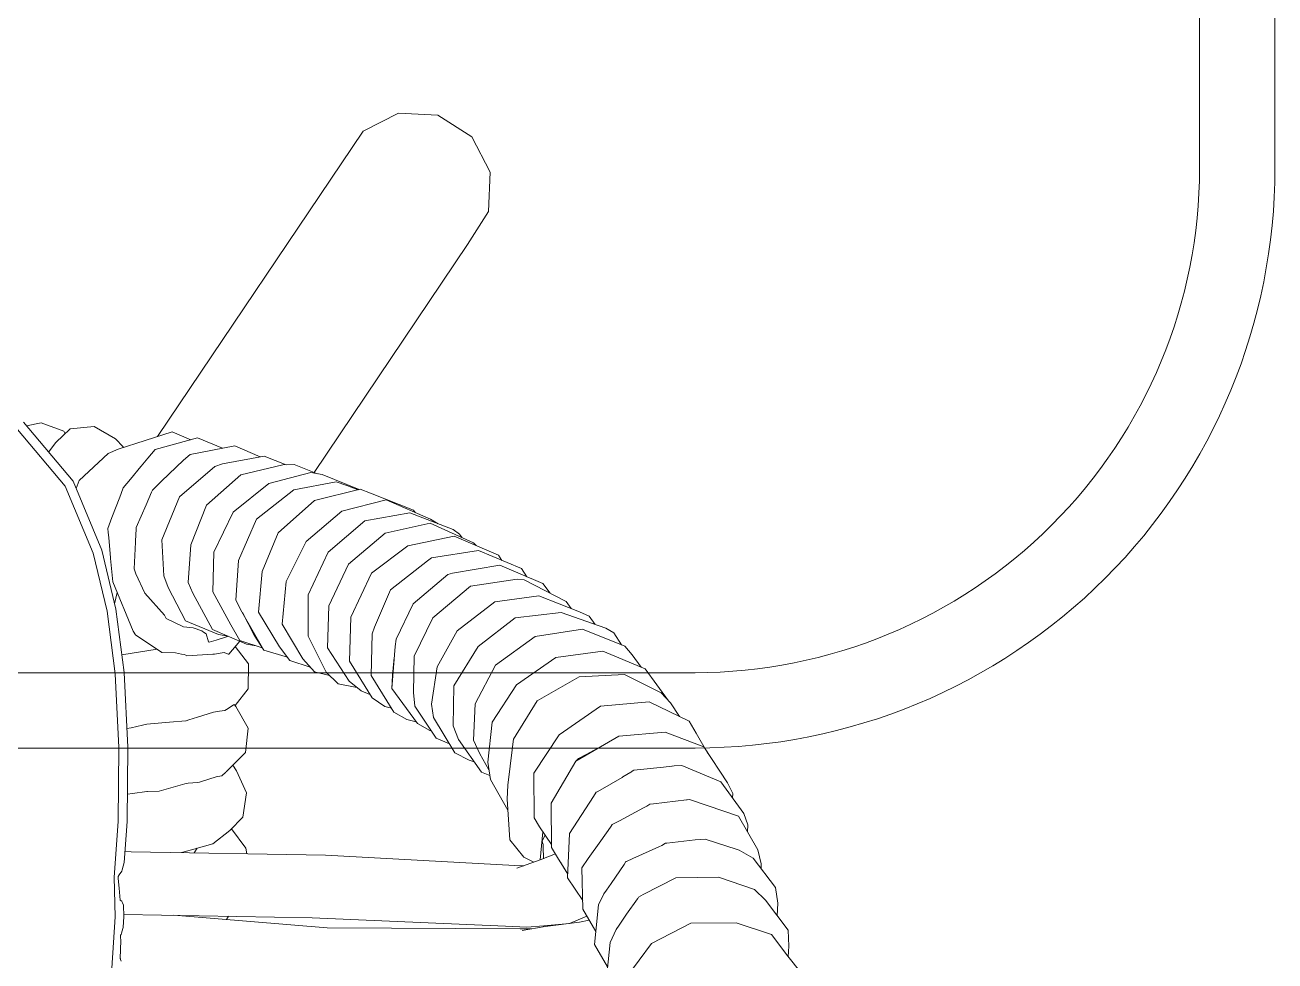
# Model space of a CAD drawing. Header units: centimetres. Extents: x 5488 to 20269, y -31398 to -19684.
# Drawn here: x 6657.8 to 6679.36, y -23140.53 to -23124.39 of the extents above; entities that cross this region are included whole.
import ezdxf

# ---------------------------------------------------------------- set-up
doc = ezdxf.new("R2010")
doc.units = ezdxf.units.CM
doc.set_wipeout_variables(frame=1)
doc.linetypes.add('DOT', pattern=[0.25, 0, -0.25])
doc.layers.add('wipeout', color=7, linetype='Continuous', true_color=0xffffff)
doc.layers.add('xxx_Auto_Tefris_Tefris', color=32, linetype='Continuous', lineweight=15)

# ---------------------------------------------------------------- blocks, each defined once
blk = doc.blocks.new('uyt6ueueyu')
at = {"linetype": 'DOT'}
blk.add_wipeout([(-901.908, 523.87), (-841.908, 523.87), (-834.837, 520.941), (-831.908, 513.87), (-831.908, 451.684), (-834.837, 446.799), (-841.908, 443.87), (-901.908, 443.87), (-908.979, 446.799), (-911.908, 453.87), (-911.908, 513.87), (-908.979, 520.941)], dxfattribs=at).dxf.layer = 'wipeout'
at = {"color": 0}
for points in [[(-901.908, 523.87), (-841.908, 523.87, -0.414214), (-831.908, 513.87), (-831.908, 453.87, -0.414214), (-841.908, 443.87), (-901.908, 443.87, -0.414214), (-911.908, 453.87), (-911.908, 513.87, -0.414214)], [(-901.908, 522.57), (-841.908, 522.57, -0.414214), (-833.208, 513.87), (-833.208, 453.87, -0.414214), (-841.908, 445.17), (-901.908, 445.17, -0.414214), (-910.608, 453.87), (-910.608, 513.87, -0.414214)]]:
    blk.add_lwpolyline(points, format="xyb", close=True, dxfattribs=at)
blk = doc.blocks.new('trtetre')
at = {"color": 0, "linetype": 'ByBlock'}
for points in [[(408.16, 29.369), (408.078, 28.039)], [(399.537, 28.486), (399.605, 29.148)], [(396.472, 28.722), (396.249, 29.002)], [(398.82, 28.499), (399.247, 29.074)], [(399.807, 28.518), (399.58, 28.901)], [(396.466, 28.73), (396.452, 28.547)], [(396.472, 28.722), (396.75, 28.347)], [(407.981, 28.779), (407.971, 28.803)], [(407.989, 28.761), (407.98, 28.447)], [(407.986, 28.768), (407.981, 28.779)], [(407.986, 28.768), (407.989, 28.761)], [(396.466, 28.273), (396.452, 28.547)], [(398.144, 28.149), (398.82, 28.499)], [(399.431, 28.257), (399.537, 28.486)], [(399.739, 27.834), (399.807, 28.518)], [(396.466, 28.273), (396.857, 27.752)], [(396.75, 28.347), (397.36, 28.144)], [(399.431, 28.257), (399.408, 28.224)], [(400.005, 27.911), (399.785, 28.296)], [(401.054, 28.278), (400.657, 28.21)], [(400.895, 28.251), (401.087, 28.25)], [(404.419, 28.23), (401.087, 28.25)], [(407.941, 28.242), (407.967, 28.323)], [(407.967, 28.323), (407.973, 28.344)], [(407.982, 28.356), (407.973, 28.344)], [(407.981, 28.394), (407.98, 28.447)], [(407.982, 28.356), (407.981, 28.394)], [(397.36, 28.144), (398.144, 28.149)], [(399.252, 27.998), (399.406, 28.22)], [(399.406, 28.22), (399.408, 28.224)], [(400.062, 28.134), (399.897, 28.1)], [(400.24, 28.154), (399.937, 28.029)], [(400.657, 28.21), (400.062, 28.134)], [(400.679, 28.196), (400.24, 28.154)], [(400.657, 28.194), (400.656, 28.21)], [(400.679, 28.196), (400.974, 28.219)], [(400.974, 28.219), (401.344, 28.203)], [(404.674, 28.056), (401.344, 28.203)], [(404.419, 28.23), (407.061, 28.014)], [(404.674, 28.056), (407.925, 27.999)], [(406.152, 28.088), (406.118, 28.031)], [(407.936, 28.224), (407.924, 28.037)], [(407.924, 28.037), (407.929, 27.841)], [(407.941, 28.242), (407.936, 28.224)], [(408.078, 28.039), (408.094, 27.356)], [(396.652, 28.025), (396.643, 27.804)], [(399.064, 27.728), (399.252, 27.998)], [(399.644, 27.646), (399.739, 27.834)], [(400.022, 27.194), (400.005, 27.911)], [(407.949, 27.798), (407.929, 27.841)], [(396.643, 27.804), (396.685, 27.533)], [(397.044, 27.572), (396.857, 27.752)], [(398.405, 27.367), (398.967, 27.658)], [(398.967, 27.658), (399.047, 27.701)], [(399.061, 27.723), (399.047, 27.701)], [(399.064, 27.728), (399.061, 27.723)], [(399.597, 27.58), (399.644, 27.646)], [(400.271, 27.366), (400.008, 27.757)], [(407.949, 27.798), (407.96, 27.774)], [(407.961, 27.773), (407.96, 27.774)], [(407.988, 27.753), (407.961, 27.773)], [(408.007, 27.547), (407.988, 27.753)], [(396.685, 27.533), (397.071, 27.031)], [(397.044, 27.572), (397.665, 27.359)], [(399.297, 27.136), (399.52, 27.466)], [(399.52, 27.466), (399.597, 27.58)], [(408.007, 27.547), (408.023, 27.379)], [(396.929, 27.215), (396.931, 27.129)], [(397.665, 27.359), (398.405, 27.367)], [(400.022, 27.194), (399.915, 27.035)], [(400.238, 26.602), (400.271, 27.366)], [(400.394, 27.099), (400.268, 27.308)], [(400.445, 27.017), (400.268, 27.304)], [(401.145, 27.204), (400.745, 27.06)], [(407.957, 27.232), (407.921, 27.103)], [(407.957, 27.232), (407.963, 27.251)], [(408.005, 27.315), (407.963, 27.251)], [(408.025, 27.346), (408.005, 27.315)], [(408.023, 27.379), (408.024, 27.356)], [(408.094, 27.356), (408.023, 26.397)], [(408.025, 27.346), (408.024, 27.356)], [(396.987, 26.885), (396.931, 27.129)], [(397.313, 26.891), (397.071, 27.031)], [(398.699, 26.833), (399.144, 27.035)], [(399.144, 27.035), (399.256, 27.085)], [(399.256, 27.085), (399.265, 27.088)], [(399.297, 27.136), (399.265, 27.088)], [(399.756, 26.812), (399.859, 26.957)], [(399.859, 26.957), (399.915, 27.035)], [(400.548, 26.844), (400.445, 27.017)], [(400.745, 27.06), (400.48, 26.957)], [(400.688, 27.038), (400.692, 26.826)], [(400.741, 27.059), (400.698, 26.573)], [(400.853, 27.099), (401.026, 27.01)], [(401.026, 27.01), (401.269, 26.716)], [(401.027, 27.161), (401.181, 27.153)], [(404.446, 26.977), (401.181, 27.153)], [(404.446, 26.977), (407.799, 26.918)], [(407.921, 27.103), (407.869, 26.398)], [(396.987, 26.885), (397.322, 26.305)], [(397.313, 26.891), (397.361, 26.875)], [(397.361, 26.875), (397.38, 26.871)], [(397.38, 26.871), (397.505, 26.827)], [(397.505, 26.827), (397.894, 26.699)], [(398.07, 26.715), (398.561, 26.771)], [(398.561, 26.771), (398.582, 26.773)], [(398.644, 26.808), (398.582, 26.773)], [(398.699, 26.833), (398.644, 26.808)], [(399.571, 26.552), (399.756, 26.812)], [(400.553, 26.078), (400.548, 26.844)], [(400.754, 26.491), (400.548, 26.793)], [(400.692, 26.826), (400.694, 26.792)], [(400.694, 26.792), (400.705, 26.761)], [(400.705, 26.761), (400.706, 26.727)], [(405.805, 26.953), (405.822, 26.859)], [(405.822, 26.859), (406.068, 26.522)], [(406.39, 26.781), (406.098, 26.554)], [(406.758, 26.885), (406.39, 26.781)], [(406.71, 26.937), (406.658, 26.857)], [(406.931, 26.934), (406.758, 26.885)], [(407.907, 26.917), (407.799, 26.918)], [(397.166, 26.576), (397.159, 26.456)], [(397.894, 26.699), (398.07, 26.715)], [(399.571, 26.552), (399.516, 26.476)], [(399.824, 25.964), (400.238, 26.602)], [(400.713, 26.739), (400.657, 26.634)], [(401.269, 26.716), (401.31, 26.014)], [(406.098, 26.554), (405.874, 26.32)], [(397.228, 26.257), (397.159, 26.456)], [(398.96, 26.162), (399.375, 26.384)], [(399.375, 26.384), (399.499, 26.45)], [(399.516, 26.476), (399.499, 26.45)], [(400.846, 26.336), (400.754, 26.491)], [(400.852, 25.562), (400.846, 26.336)], [(405.874, 26.32), (405.808, 25.905)], [(407.869, 26.398), (407.856, 25.113)], [(408.023, 26.397), (408.01, 25.123)], [(397.228, 26.257), (397.624, 25.712)], [(397.322, 26.305), (397.577, 26.217)], [(397.577, 26.217), (398.169, 26.018)], [(398.786, 26.091), (398.85, 26.098)], [(398.902, 26.131), (398.85, 26.098)], [(398.96, 26.162), (398.902, 26.131)], [(401.299, 26.204), (401.6, 25.673)], [(397.423, 25.989), (397.42, 25.913)], [(397.51, 25.731), (397.42, 25.913)], [(398.169, 26.018), (398.205, 26.022)], [(398.205, 26.022), (398.218, 26.025)], [(398.218, 26.025), (398.786, 26.091)], [(399.711, 25.857), (399.759, 25.884)], [(399.759, 25.884), (399.776, 25.893)], [(399.776, 25.893), (399.824, 25.964)], [(400.129, 25.356), (400.553, 26.078)], [(401.302, 25.771), (401.31, 26.014)], [(405.98, 25.521), (405.808, 25.905)], [(407.52, 25.878), (407.315, 25.875)], [(407.52, 25.878), (407.528, 25.878)], [(407.528, 25.878), (407.775, 25.912)], [(407.775, 25.912), (407.864, 25.925)], [(397.51, 25.731), (397.922, 25.11)], [(397.624, 25.712), (398.297, 25.433)], [(399.331, 25.637), (399.711, 25.857)], [(401.221, 25.116), (401.302, 25.772)], [(401.6, 25.673), (401.649, 25.373)], [(406.458, 25.667), (406.335, 25.627)], [(406.458, 25.667), (406.622, 25.717)], [(406.622, 25.717), (406.657, 25.727)], [(406.815, 25.733), (406.657, 25.727)], [(406.872, 25.75), (406.815, 25.733)], [(406.872, 25.75), (407.193, 25.84)], [(407.193, 25.84), (407.315, 25.875)], [(398.615, 25.459), (398.472, 25.442)], [(398.615, 25.459), (399.125, 25.511)], [(399.155, 25.531), (399.125, 25.511)], [(399.169, 25.54), (399.155, 25.531)], [(399.177, 25.544), (399.169, 25.54)], [(399.317, 25.629), (399.177, 25.544)], [(399.331, 25.637), (399.317, 25.629)], [(400.418, 24.905), (400.852, 25.562)], [(401.612, 25.604), (401.753, 25.545)], [(401.627, 25.507), (401.787, 25.23)], [(401.753, 25.545), (402.152, 24.985)], [(405.98, 25.521), (406.048, 25.427)], [(406.076, 25.455), (406.061, 25.441)], [(406.093, 25.472), (406.076, 25.455)], [(406.161, 25.539), (406.093, 25.472)], [(406.165, 25.544), (406.237, 25.609)], [(406.243, 25.61), (406.237, 25.609)], [(406.335, 25.627), (406.243, 25.61)], [(398.433, 25.437), (398.297, 25.433)], [(398.468, 25.442), (398.433, 25.437)], [(398.472, 25.442), (398.468, 25.442)], [(399.387, 24.926), (400.129, 25.356)], [(399.636, 25.071), (399.951, 25.24)], [(399.951, 25.24), (400.08, 25.309)], [(400.08, 25.309), (400.129, 25.356)], [(401.649, 25.373), (401.571, 24.681)], [(401.881, 25.365), (401.971, 25.338)], [(401.971, 25.338), (402.214, 25.21)], [(406.061, 25.441), (405.828, 25.208)], [(397.848, 25.222), (398.052, 24.871)], [(397.922, 25.11), (398.585, 24.854)], [(401.216, 25.063), (401.205, 24.977)], [(401.221, 25.116), (401.216, 25.063)], [(401.787, 25.23), (401.894, 24.994)], [(402.214, 25.21), (402.586, 24.604)], [(402.306, 25.06), (402.539, 24.957)], [(405.828, 25.208), (405.782, 24.785)], [(407.856, 25.113), (407.921, 23.828)], [(408.01, 25.123), (408.075, 23.848)], [(398.174, 24.666), (398.052, 24.871)], [(398.585, 24.854), (399.387, 24.926)], [(399.701, 24.408), (400.418, 24.905)], [(401.205, 24.977), (400.798, 24.313)], [(401.894, 24.994), (401.866, 24.37)], [(402.152, 24.985), (402.243, 24.749)], [(402.539, 24.957), (402.904, 24.405)], [(402.621, 24.833), (402.646, 24.826)], [(402.646, 24.826), (402.858, 24.709)], [(398.174, 24.666), (398.863, 24.335)], [(398.497, 24.351), (398.341, 24.586)], [(401.571, 24.681), (401.15, 24.038)], [(402.243, 24.749), (402.232, 24.057)], [(402.586, 24.604), (402.618, 24.371)], [(402.858, 24.709), (403.302, 24.105)], [(402.883, 24.676), (403.044, 24.637)], [(403.266, 24.509), (403.044, 24.637)], [(405.782, 24.785), (405.992, 24.411)], [(406.657, 24.598), (406.379, 24.509)], [(406.806, 24.645), (406.657, 24.598)], [(406.806, 24.645), (406.85, 24.658)], [(406.85, 24.658), (406.855, 24.661)], [(407.14, 24.684), (406.855, 24.661)], [(407.527, 24.719), (407.14, 24.684)], [(407.606, 24.737), (407.527, 24.719)], [(407.798, 24.779), (407.606, 24.737)], [(407.798, 24.779), (407.872, 24.795)], [(398.863, 24.335), (399.701, 24.408)], [(401.866, 24.37), (401.512, 23.702)], [(402.618, 24.371), (402.523, 23.731)], [(402.904, 24.405), (402.928, 24.174)], [(403.266, 24.509), (403.658, 23.881)], [(403.309, 24.44), (403.421, 24.413)], [(403.421, 24.413), (403.642, 24.265)], [(406.008, 24.396), (405.779, 24.111)], [(405.992, 24.411), (406.024, 24.38)], [(406.042, 24.389), (406.024, 24.38)], [(406.054, 24.394), (406.042, 24.389)], [(406.128, 24.446), (406.054, 24.394)], [(406.128, 24.446), (406.186, 24.482)], [(406.275, 24.495), (406.186, 24.482)], [(406.379, 24.509), (406.275, 24.495)], [(398.654, 24.176), (398.497, 24.351)], [(398.93, 23.764), (398.527, 24.317)], [(399.286, 23.864), (398.654, 24.176)], [(400.798, 24.313), (400.07, 23.901)], [(402.928, 24.174), (402.917, 23.545)], [(403.642, 24.265), (404.033, 23.631)], [(403.68, 24.204), (403.831, 24.145)], [(401.15, 24.038), (400.475, 23.566)], [(402.232, 24.057), (401.813, 23.378)], [(403.302, 24.105), (403.245, 23.377)], [(403.302, 24.105), (403.292, 23.875)], [(403.831, 24.145), (404.04, 23.976)], [(403.906, 24.084), (404.23, 24.022)], [(404.04, 23.976), (404.411, 23.404)], [(404.23, 24.022), (404.435, 23.823)], [(405.779, 24.111), (405.773, 23.677)], [(399.66, 23.457), (398.93, 23.764)], [(399.155, 23.524), (399, 23.735)], [(400.07, 23.901), (399.286, 23.864)], [(402.523, 23.731), (402.177, 23.108)], [(403.267, 23.63), (403.292, 23.875)], [(403.658, 23.881), (403.642, 23.162)], [(404.377, 23.879), (404.638, 23.813)], [(404.435, 23.823), (404.744, 23.203)], [(404.638, 23.813), (404.835, 23.594)], [(404.709, 23.734), (405.062, 23.621)], [(407.921, 23.828), (408.062, 22.733)], [(408.075, 23.848), (408.215, 22.768)], [(399.155, 23.524), (399.283, 23.375)], [(400.475, 23.566), (399.66, 23.457)], [(401.512, 23.702), (400.83, 23.207)], [(402.917, 23.545), (402.597, 22.882)], [(403.26, 23.566), (403.267, 23.63)], [(404.033, 23.631), (404.01, 22.871)], [(404.835, 23.594), (405.194, 22.994)], [(405.062, 23.621), (405.243, 23.382)], [(405.105, 23.565), (405.512, 23.443)], [(405.773, 23.677), (406.003, 23.377)], [(405.927, 23.288), (406.117, 23.512)], [(406.117, 23.512), (406.12, 23.513)], [(406.122, 23.512), (406.12, 23.513)], [(406.122, 23.512), (406.125, 23.512)], [(406.195, 23.481), (406.125, 23.512)], [(406.362, 23.512), (406.195, 23.481)], [(406.362, 23.512), (406.388, 23.513)], [(406.388, 23.513), (406.841, 23.538)], [(406.878, 23.516), (406.841, 23.538)], [(406.93, 23.509), (406.878, 23.516)], [(407.036, 23.487), (406.93, 23.509)], [(407.96, 23.524), (407.351, 23.426)], [(400.015, 23.081), (399.283, 23.375)], [(399.471, 23.144), (399.341, 23.351)], [(401.813, 23.378), (401.175, 22.887)], [(403.245, 23.377), (403.229, 23.25)], [(404.411, 23.404), (404.392, 22.678)], [(405.243, 23.382), (405.604, 22.787)], [(405.512, 23.443), (405.888, 22.78)], [(405.512, 23.443), (405.677, 23.182)], [(405.537, 23.404), (405.924, 23.275)], [(405.643, 23.368), (405.81, 23.338)], [(405.81, 23.338), (406.396, 23.088)], [(406.334, 23.27), (406.452, 23.305)], [(406.452, 23.305), (406.458, 23.303)], [(406.462, 23.3), (406.458, 23.303)], [(406.462, 23.3), (406.466, 23.296)], [(406.503, 23.158), (406.466, 23.296)], [(407.036, 23.487), (407.27, 23.48)], [(407.27, 23.48), (407.722, 23.18)], [(399.471, 23.144), (399.612, 23.063)], [(400.83, 23.207), (400.015, 23.081)], [(402.177, 23.108), (401.524, 22.608)], [(403.229, 23.25), (402.936, 22.64)], [(403.642, 23.162), (403.601, 23.043)], [(404.744, 23.203), (404.747, 22.487)], [(405.677, 23.182), (405.879, 22.795)], [(405.924, 23.275), (406.081, 23.006)], [(406.136, 23.205), (406.128, 23.202)], [(406.132, 23.2), (406.294, 23.169)], [(406.334, 23.27), (406.136, 23.205)], [(406.294, 23.169), (406.864, 22.936)], [(406.396, 23.088), (406.736, 22.46)], [(406.55, 23.13), (406.503, 23.158)], [(406.579, 23.11), (406.55, 23.13)], [(406.728, 23.056), (406.579, 23.11)], [(407.722, 23.18), (407.764, 23.113)], [(407.764, 23.113), (408.115, 22.261)], [(400.38, 22.79), (399.612, 23.063)], [(399.9, 22.853), (399.796, 22.997)], [(401.175, 22.887), (400.38, 22.79)], [(402.597, 22.882), (401.945, 22.34)], [(403.601, 23.043), (403.325, 22.402)], [(404.01, 22.871), (403.655, 22.116)], [(405.194, 22.994), (405.125, 22.258)], [(406.081, 23.006), (406.39, 22.435)], [(406.728, 23.056), (406.898, 23.041)], [(406.864, 22.936), (407.162, 22.359)], [(406.898, 23.041), (407.194, 22.896)], [(407.223, 22.841), (407.194, 22.896)], [(399.9, 22.853), (400.062, 22.78)], [(400.767, 22.503), (400.062, 22.78)], [(400.293, 22.602), (400.209, 22.722)], [(404.392, 22.678), (404.049, 21.956)], [(405.604, 22.787), (405.539, 22.083)], [(405.888, 22.78), (405.992, 22.579)], [(407.566, 22.458), (407.223, 22.841)], [(408.084, 22.643), (408.038, 22.449)], [(408.062, 22.733), (408.308, 21.716)], [(408.215, 22.768), (408.456, 21.771)], [(401.021, 22.231), (400.293, 22.602)], [(400.696, 22.294), (400.573, 22.46)], [(401.524, 22.608), (400.767, 22.503)], [(402.936, 22.64), (402.334, 22.134)], [(404.747, 22.487), (404.402, 21.753)], [(405.992, 22.579), (405.95, 21.898)], [(406.39, 22.435), (406.371, 21.754)], [(406.816, 22.276), (406.736, 22.46)], [(407.566, 22.458), (407.721, 22.123)], [(401.438, 21.976), (400.696, 22.294)], [(401.021, 22.231), (401.141, 22.216)], [(401.945, 22.34), (401.141, 22.216)], [(403.325, 22.402), (402.687, 21.9)], [(405.125, 22.258), (404.782, 21.568)], [(406.816, 22.276), (406.77, 21.624)], [(407.162, 22.359), (407.238, 22.159)], [(408.115, 22.261), (408.158, 21.859)], [(401.067, 22.031), (400.973, 22.175)], [(401.809, 21.725), (401.067, 22.031)], [(402.256, 22.115), (401.438, 21.976)], [(402.256, 22.115), (402.334, 22.134)], [(403.655, 22.116), (403.028, 21.644)], [(405.539, 22.083), (405.263, 21.421)], [(407.238, 22.159), (407.27, 21.54)], [(407.721, 22.123), (407.745, 22.04)], [(407.723, 21.579), (407.745, 22.04)], [(401.464, 21.803), (401.404, 21.893)], [(402.229, 21.473), (401.464, 21.803)], [(402.62, 21.849), (401.809, 21.725)], [(402.62, 21.849), (402.687, 21.9)], [(404.049, 21.956), (403.42, 21.424)], [(405.95, 21.898), (405.636, 21.185)], [(408.158, 21.85), (408.158, 21.859)], [(408.186, 21.498), (408.158, 21.85)], [(401.847, 21.638), (401.896, 21.593)], [(402.643, 21.254), (401.896, 21.593)], [(403.028, 21.644), (402.229, 21.473)], [(404.402, 21.753), (403.771, 21.211)], [(404.782, 21.568), (404.166, 21.042)], [(406.371, 21.754), (406.04, 21.061)], [(406.77, 21.624), (406.499, 20.941)], [(407.722, 21.558), (407.723, 21.579)], [(408.308, 21.716), (408.801, 20.526)], [(408.456, 21.771), (408.936, 20.613)], [(402.134, 21.44), (402.089, 21.506)], [(402.134, 21.44), (402.247, 21.36)], [(402.989, 21.075), (402.247, 21.36)], [(403.42, 21.424), (402.643, 21.254)], [(405.263, 21.421), (404.636, 20.861)], [(407.27, 21.54), (406.966, 20.798)], [(407.722, 21.558), (407.715, 21.355)], [(407.715, 21.355), (407.715, 21.329)], [(408.186, 21.498), (408.194, 21.411)], [(408.194, 21.411), (408.203, 21.342)], [(402.504, 21.261), (402.638, 21.18)], [(403.401, 20.848), (402.638, 21.18)], [(403.771, 21.211), (402.989, 21.075)], [(405.636, 21.185), (404.995, 20.679)], [(407.541, 20.934), (407.715, 21.329)], [(407.994, 20.804), (408.131, 21.154)], [(408.131, 21.154), (408.203, 21.342)], [(402.927, 21.025), (402.901, 21.065)], [(403.673, 20.732), (402.927, 21.025)], [(404.166, 21.042), (403.401, 20.848)], [(406.04, 21.061), (405.422, 20.565)], [(406.499, 20.941), (405.909, 20.419)], [(407.447, 20.718), (407.541, 20.934)], [(403.673, 20.732), (403.846, 20.667)], [(404.636, 20.861), (403.846, 20.667)], [(406.966, 20.798), (406.358, 20.273)], [(407.441, 20.703), (407.433, 20.682)], [(407.447, 20.718), (407.441, 20.703)], [(407.97, 20.741), (407.937, 20.644)], [(407.994, 20.804), (407.97, 20.741)], [(404.506, 20.414), (403.867, 20.672)], [(404.078, 20.604), (403.885, 20.677)], [(404.078, 20.604), (404.265, 20.541)], [(404.995, 20.679), (404.265, 20.541)], [(405.422, 20.565), (404.698, 20.376)], [(407.274, 20.529), (406.895, 20.164)], [(407.274, 20.529), (407.433, 20.682)], [(407.633, 20.276), (407.811, 20.492)], [(407.811, 20.492), (407.937, 20.644)], [(408.696, 20.517), (408.195, 20.052)], [(408.749, 20.651), (408.696, 20.517)], [(408.801, 20.526), (409.658, 19.512)], [(408.936, 20.613), (409.763, 19.635)], [(404.506, 20.414), (404.698, 20.376)], [(404.985, 20.239), (404.586, 20.399)], [(405.909, 20.419), (405.183, 20.244)], [(406.223, 20.23), (406.358, 20.273)], [(407.628, 20.27), (407.633, 20.276)], [(405.183, 20.244), (404.985, 20.239)], [(405.503, 20.095), (405.125, 20.243)], [(406.223, 20.23), (405.503, 20.095)], [(406.01, 19.919), (405.575, 20.109)], [(406.78, 20.065), (406.01, 19.919)], [(406.78, 20.065), (406.895, 20.164)], [(407.387, 19.979), (407.512, 20.129)], [(407.628, 20.27), (407.512, 20.129)], [(406.655, 19.78), (406.224, 19.96)], [(407.387, 19.979), (406.655, 19.78)], [(408.021, 19.973), (407.094, 19.678)], [(407.935, 19.946), (407.94, 19.936)], [(408.07, 19.797), (407.94, 19.936)], [(408.021, 19.973), (408.195, 20.052)], [(409.098, 19.859), (408.85, 19.625)], [(409.098, 19.859), (409.223, 20.027)], [(407.094, 19.678), (406.771, 19.812)], [(408.07, 19.797), (408.438, 19.585)], [(408.438, 19.585), (408.85, 19.625)], [(408.962, 19.664), (408.938, 19.708)], [(408.962, 19.664), (409.354, 19.519)], [(409.354, 19.519), (409.605, 19.574)]]:
    blk.add_lwpolyline(points, dxfattribs=at)
at = {"color": 0}
for points in [[(401.997, 16.447), (404.644, 20.376)], [(403.797, 14.49), (407.346, 19.758)], [(401.632, 15.876), (401.997, 16.447)], [(401.606, 15.195), (401.632, 15.876)], [(401.925, 14.588), (401.606, 15.195)], [(402.506, 14.217), (401.925, 14.588)], [(403.797, 14.49), (403.19, 14.181)], [(403.19, 14.181), (402.506, 14.217)]]:
    blk.add_lwpolyline(points, dxfattribs=at)
blk = doc.blocks.new('koltukrewrweewr')
at = {"xscale": -1, "rotation": 270}
blk.add_blockref('trtetre', (-925.958, -51.65), dxfattribs=at)

msp = doc.modelspace()

# ---------------------------------------------------------------- block references
at = {"layer": 'xxx_Auto_Tefris_Tefris', "rotation": 270}
msp.add_blockref('uyt6ueueyu', (6155.493, -23968.768), dxfattribs=at)

# ---------------------------------------------------------------- next in the draw order: block references
at = {"layer": 'xxx_Auto_Tefris_Tefris', "xscale": -1, "rotation": 90}
msp.add_blockref('koltukrewrweewr', (7015.78, -24037.688), dxfattribs=at)

doc.saveas('drawing.dxf')
